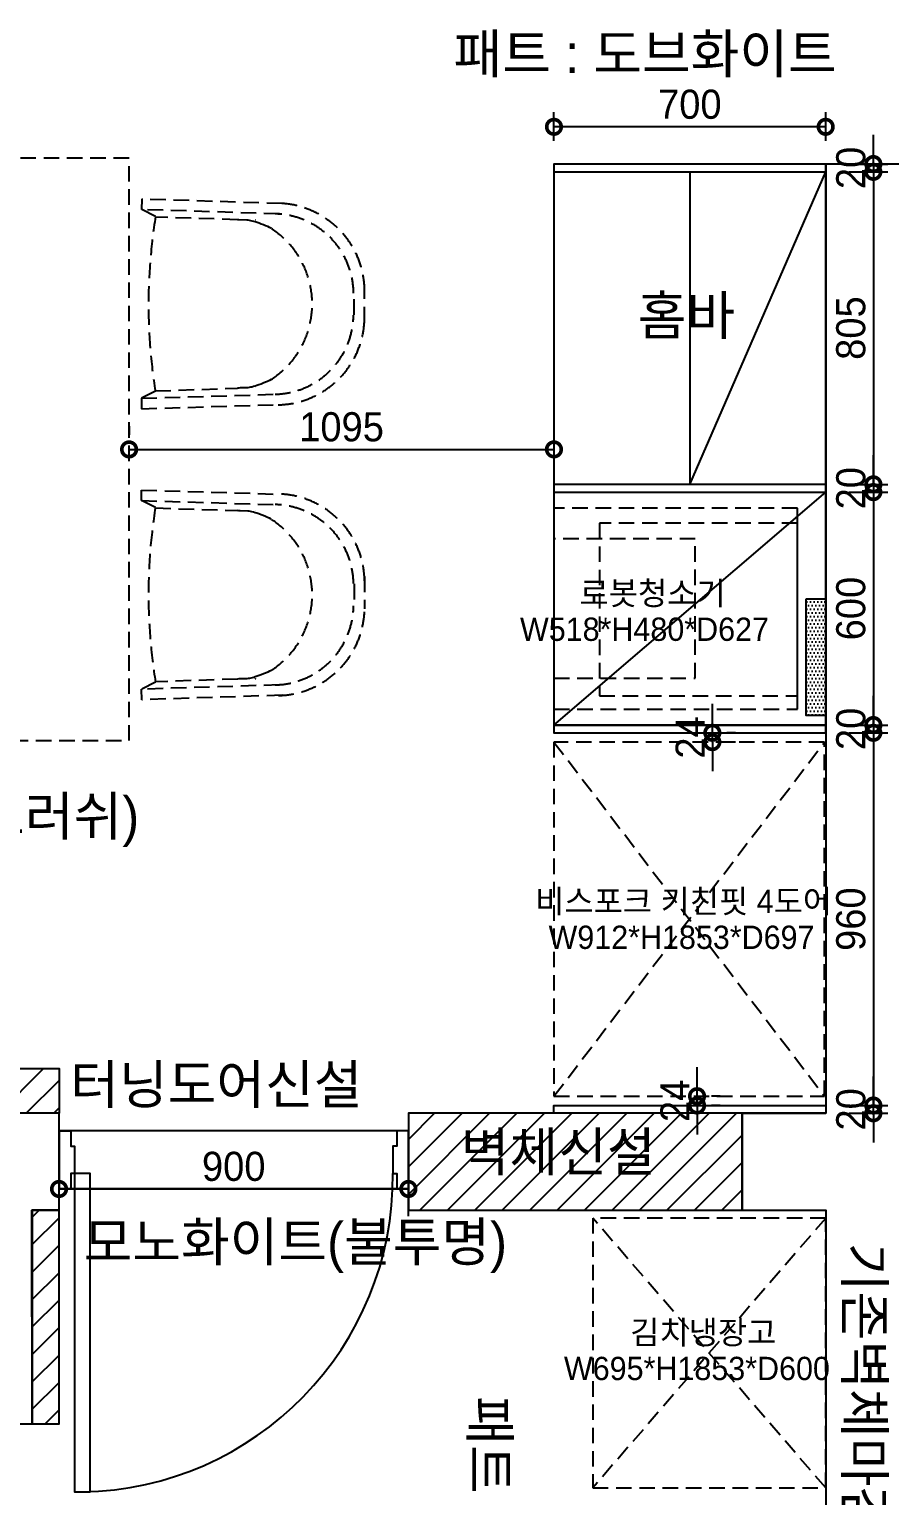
# Model space of a CAD drawing. Header units: inches. Extents: x 199882 to 277715, y -17863 to 11882.
# Drawn here: x 211241 to 213457, y -258 to 3519 of the extents above; entities that cross this region are included whole.
import ezdxf

# ---------------------------------------------------------------- set-up
doc = ezdxf.new("R2010")
doc.units = ezdxf.units.IN
doc.header["$LTSCALE"] = 50
doc.header["$MEASUREMENT"] = 0
doc.linetypes.add('DH-HID2', pattern=[1.2, 0.8, -0.4])
for name, color, linetype in [('0-ELC TEXT', 7, 'Continuous'), ('03-WAL NEW', 3, 'Continuous'), ('04-WIN', 4, 'Continuous'), ('07-DIM WAL', 5, 'Continuous'), ('3.기호.계단선', 30, 'Continuous'), ('CO-DO-FR', 7, 'Continuous'), ('CO-DOOR', 8, 'Continuous'), ('FU-FURM', 251, 'DH-HID2'), ('fur', 6, 'Continuous'), ('도면층2', 2, 'Continuous'), ('도면층4', 4, 'Continuous')]:
    doc.layers.add(name, color=color, linetype=linetype)
doc.styles.add('스타일1', font='HY울릉도M.TTF')
doc.styles.add('코레일둥고', font='Korail_Round_Gothic_Medium.ttf')
doc.dimstyles.new('30', dxfattribs={"dimscale": 30, "dimtxt": 2.5, "dimasz": 2.5, "dimexe": 1.25, "dimexo": 2, "dimtad": 1, "dimdec": 0, "dimtxsty": '스타일1', "dimblk": 'DOTSMALL', "dimcen": 2.5, "dimclrd": 1, "dimclre": 1, "dimclrt": 7, "dimadec": 0, "dimazin": 0, "dimtfac": 1, "dimtdec": 0, "dimtix": 1, "dimtmove": 0, "dimatfit": 3, "dimldrblk": 'DOTSMALL', "dimfxl": 0, "dimarcsym": 0})
pattern_1 = [(225, (0, 0), (35.355339, -35.355339), [])]

# ---------------------------------------------------------------- blocks, each defined once
blk = doc.blocks.new('floor')
at = {"layer": '3.기호.계단선', "ltscale": 0.56}
h = blk.add_hatch(dxfattribs=at)
h.set_pattern_fill('DOTS', color=256, scale=150, angle=180)
h.set_pattern_definition([(180, (209320.21, 64491.231), (-4.6875, -9.375), [0, -9.375])])
h.paths.add_polyline_path([(213242.3, 2052.3), (213292.3, 2052.3), (213292.3, 1752.3), (213242.3, 1752.3)])
at = {"layer": '3.기호.계단선'}
blk.add_lwpolyline([(213242.3, 2052.3), (213292.3, 2052.3), (213292.3, 1752.3), (213242.3, 1752.3)], close=True, dxfattribs=at)
at = {"layer": '도면층2'}
for points in [[(213122.3, -1042.7), (213122.3, -1217.7), (213493.3, -1217.7), (213493.3, 3057.3), (213503.3, 3057.3), (213503.3, 3172.3), (213292.3, 3172.3), (213292.3, 727.3), (213077.3, 727.3), (213077.3, 477.3), (213292.3, 477.3), (213293.3, -1042.7)], [(211317.3, 477.3), (211317.3, 727.3), (211097.3, 727.3), (211098.3, 87.3), (210618.3, 87.3), (210618.3, -72.7), (211248.3, -72.7), (211247.3, 477.3)]]:
    blk.add_lwpolyline(points, close=True, dxfattribs=at)
blk = doc.blocks.new('F-505')
at = {"layer": 'FU-FURM'}
for p, q in [((422.5, 606.6), (339.7, 606.7)), ((1077.5, 606.6), (1160.3, 606.7)), ((403.4, 579.6), (346.9, 579.7)), ((1096.6, 579.6), (1153.1, 579.7)), ((116.8, 394.4), (105.2, 32.4)), ((143.5, 387.4), (132.2, 32.3)), ((618.2, 31.7), (607.6, 389.3)), ((645.2, 31.7), (634.8, 382.5)), ((854.8, 31.7), (865.2, 382.5)), ((881.8, 31.7), (892.4, 389.3)), ((1356.5, 387.4), (1367.8, 32.3)), ((1383.2, 394.4), (1394.8, 32.4)), ((169.4, 340.4), (167.4, 334.9)), ((171.6, 346), (169.4, 340.4)), ((173.9, 351.6), (171.6, 346)), ((176.2, 357), (173.9, 351.6)), ((178.6, 362), (176.2, 357)), ((180.9, 366.5), (178.6, 362)), ((570.2, 366), (572.5, 361.5)), ((572.5, 361.5), (574.9, 356.5)), ((574.9, 356.5), (577.2, 351.1)), ((577.2, 351.1), (579.5, 345.5)), ((579.5, 345.5), (581.7, 339.9)), ((920.5, 345.5), (918.3, 339.9)), ((922.8, 351.1), (920.5, 345.5)), ((925.1, 356.5), (922.8, 351.1)), ((927.5, 361.5), (925.1, 356.5)), ((929.8, 366), (927.5, 361.5)), ((1319.1, 366.5), (1321.4, 362)), ((1321.4, 362), (1323.8, 357)), ((1323.8, 357), (1326.1, 351.6)), ((1326.1, 351.6), (1328.4, 346)), ((1328.4, 346), (1330.6, 340.4)), ((1330.6, 340.4), (1332.6, 334.9)), ((159.3, 303.2), (158.9, 283.1)), ((159.7, 306.6), (159.3, 303.2)), ((160.2, 309.9), (159.7, 306.6)), ((160.9, 313.4), (160.2, 309.9)), ((161.7, 317), (160.9, 313.4)), ((162.7, 320.9), (161.7, 317)), ((164, 325.1), (162.7, 320.9)), ((165.6, 329.8), (164, 325.1)), ((167.4, 334.9), (165.6, 329.8)), ((581.7, 339.9), (583.7, 334.4)), ((583.7, 334.4), (585.5, 329.2)), ((585.5, 329.2), (587, 324.5)), ((587, 324.5), (588.3, 320.4)), ((588.3, 320.4), (589.3, 316.5)), ((589.3, 316.5), (590.1, 312.9)), ((590.1, 312.9), (590.8, 309.4)), ((590.8, 309.4), (591.3, 306.1)), ((591.3, 306.1), (591.7, 286)), ((908.7, 306.1), (908.3, 286)), ((909.2, 309.4), (908.7, 306.1)), ((909.9, 312.9), (909.2, 309.4)), ((910.7, 316.5), (909.9, 312.9)), ((911.7, 320.4), (910.7, 316.5)), ((913, 324.5), (911.7, 320.4)), ((914.5, 329.2), (913, 324.5)), ((916.3, 334.4), (914.5, 329.2)), ((918.3, 339.9), (916.3, 334.4)), ((1332.6, 334.9), (1334.4, 329.8)), ((1334.4, 329.8), (1336, 325.1)), ((1336, 325.1), (1337.3, 320.9)), ((1337.3, 320.9), (1338.3, 317)), ((1338.3, 317), (1339.1, 313.4)), ((1339.1, 313.4), (1339.8, 309.9)), ((1339.8, 309.9), (1340.3, 306.6)), ((1340.3, 306.6), (1340.7, 303.2)), ((1340.7, 303.2), (1341.1, 283.1)), ((158.5, 279.4), (151.4, 68.2)), ((158.9, 283.1), (158.5, 279.4)), ((591.7, 286), (592.1, 282.5)), ((592.1, 282.5), (592.5, 278.9)), ((599.1, 67.7), (592.5, 278.9)), ((900.9, 67.7), (907.5, 278.9)), ((907.9, 282.5), (907.5, 278.9)), ((908.3, 286), (907.9, 282.5)), ((1341.1, 283.1), (1341.5, 279.4)), ((1341.5, 279.4), (1348.6, 68.2)), ((150.2, 68.3), (132.2, 32.3)), ((600.2, 67.7), (618.2, 31.7)), ((899.8, 67.7), (881.8, 31.7)), ((1349.8, 68.3), (1367.8, 32.3)), ((1500, 0), (0, 0)), ((0, 0), (0, -900)), ((105.2, 32.4), (132.2, 32.3)), ((618.2, 31.7), (645.2, 31.7)), ((881.8, 31.7), (854.8, 31.7)), ((1394.8, 32.4), (1367.8, 32.3)), ((1500, -900), (1500, 0)), ((0, -900), (1500, -900)), ((105.2, -932.4), (132.2, -932.3)), ((116.8, -1294.4), (105.2, -932.4)), ((143.5, -1287.4), (132.2, -932.3)), ((150.2, -968.3), (132.2, -932.3)), ((600.2, -967.7), (618.2, -931.7)), ((618.2, -931.7), (607.6, -1289.3)), ((618.2, -931.7), (645.2, -931.7)), ((645.2, -931.7), (634.8, -1282.5)), ((854.8, -931.7), (865.2, -1282.5)), ((881.8, -931.7), (854.8, -931.7)), ((881.8, -931.7), (892.4, -1289.3)), ((899.8, -967.7), (881.8, -931.7)), ((1349.8, -968.3), (1367.8, -932.3)), ((1356.5, -1287.4), (1367.8, -932.3)), ((1394.8, -932.4), (1367.8, -932.3)), ((1383.2, -1294.4), (1394.8, -932.4)), ((158.5, -1179.4), (151.4, -968.2)), ((599.1, -967.7), (592.5, -1178.9)), ((900.9, -967.7), (907.5, -1178.9)), ((1341.5, -1179.4), (1348.6, -968.2)), ((158.9, -1183.1), (158.5, -1179.4)), ((159.3, -1203.2), (158.9, -1183.1)), ((159.7, -1206.6), (159.3, -1203.2)), ((160.2, -1209.9), (159.7, -1206.6)), ((590.8, -1209.4), (591.3, -1206.1)), ((591.3, -1206.1), (591.7, -1186)), ((591.7, -1186), (592.1, -1182.5)), ((592.1, -1182.5), (592.5, -1178.9)), ((907.9, -1182.5), (907.5, -1178.9)), ((908.3, -1186), (907.9, -1182.5)), ((908.7, -1206.1), (908.3, -1186)), ((909.2, -1209.4), (908.7, -1206.1)), ((1339.8, -1209.9), (1340.3, -1206.6)), ((1340.3, -1206.6), (1340.7, -1203.2)), ((1340.7, -1203.2), (1341.1, -1183.1)), ((1341.1, -1183.1), (1341.5, -1179.4)), ((160.9, -1213.4), (160.2, -1209.9)), ((161.7, -1217), (160.9, -1213.4)), ((162.7, -1220.9), (161.7, -1217)), ((164, -1225.1), (162.7, -1220.9)), ((165.6, -1229.8), (164, -1225.1)), ((167.4, -1234.9), (165.6, -1229.8)), ((169.4, -1240.4), (167.4, -1234.9)), ((171.6, -1246), (169.4, -1240.4)), ((173.9, -1251.6), (171.6, -1246)), ((577.2, -1251.1), (579.5, -1245.5)), ((579.5, -1245.5), (581.7, -1239.9)), ((581.7, -1239.9), (583.7, -1234.4)), ((583.7, -1234.4), (585.5, -1229.2)), ((585.5, -1229.2), (587, -1224.5)), ((587, -1224.5), (588.3, -1220.4)), ((588.3, -1220.4), (589.3, -1216.5)), ((589.3, -1216.5), (590.1, -1212.9)), ((590.1, -1212.9), (590.8, -1209.4)), ((909.9, -1212.9), (909.2, -1209.4)), ((910.7, -1216.5), (909.9, -1212.9)), ((911.7, -1220.4), (910.7, -1216.5)), ((913, -1224.5), (911.7, -1220.4)), ((914.5, -1229.2), (913, -1224.5)), ((916.3, -1234.4), (914.5, -1229.2)), ((918.3, -1239.9), (916.3, -1234.4)), ((920.5, -1245.5), (918.3, -1239.9)), ((922.8, -1251.1), (920.5, -1245.5)), ((1326.1, -1251.6), (1328.4, -1246)), ((1328.4, -1246), (1330.6, -1240.4)), ((1330.6, -1240.4), (1332.6, -1234.9)), ((1332.6, -1234.9), (1334.4, -1229.8)), ((1334.4, -1229.8), (1336, -1225.1)), ((1336, -1225.1), (1337.3, -1220.9)), ((1337.3, -1220.9), (1338.3, -1217)), ((1338.3, -1217), (1339.1, -1213.4)), ((1339.1, -1213.4), (1339.8, -1209.9)), ((176.2, -1257), (173.9, -1251.6)), ((178.6, -1262), (176.2, -1257)), ((180.9, -1266.5), (178.6, -1262)), ((570.2, -1266), (572.5, -1261.5)), ((572.5, -1261.5), (574.9, -1256.5)), ((574.9, -1256.5), (577.2, -1251.1)), ((925.1, -1256.5), (922.8, -1251.1)), ((927.5, -1261.5), (925.1, -1256.5)), ((929.8, -1266), (927.5, -1261.5)), ((1319.1, -1266.5), (1321.4, -1262)), ((1321.4, -1262), (1323.8, -1257)), ((1323.8, -1257), (1326.1, -1251.6)), ((422.5, -1506.6), (339.7, -1506.7)), ((403.4, -1479.6), (346.9, -1479.7)), ((1077.5, -1506.6), (1160.3, -1506.7)), ((1096.6, -1479.6), (1153.1, -1479.7))]:
    blk.add_line(p, q, dxfattribs=at)
for centre, radius, start, end in [((343.2, 379.5), 227.2, 90.767, 178.6433), ((408, 379.4), 227.2, 1.215, 89.0908), ((1092, 379.4), 227.2, 90.9092, 178.785), ((1156.8, 379.5), 227.2, 1.3567, 89.233), ((349.9, 371.7), 206.6, 90.767, 178.6435), ((401.3, 371.6), 206.6, 1.215, 89.0908), ((1098.7, 371.6), 206.6, 90.9092, 178.785), ((1150.1, 371.7), 206.6, 1.3565, 89.233), ((375.4, 239.3), 232.4, 33.053, 146.805), ((1124.6, 239.3), 232.4, 33.195, 146.947), ((375.4, 239.3), 232.4, 158.2072, 158.33), ((375.4, 239.3), 232.4, 21.528, 21.651), ((1124.6, 239.3), 232.4, 158.349, 158.472), ((1124.6, 239.3), 232.4, 21.67, 21.7928), ((377, 1465.2), 1415.3, 260.781, 279.077), ((1123, 1465.2), 1415.3, 260.923, 279.219), ((377, -2365.2), 1415.3, 80.923, 99.219), ((1123, -2365.2), 1415.3, 80.781, 99.077), ((375.4, -1139.3), 232.4, 201.67, 201.7928), ((375.4, -1139.3), 232.4, 338.349, 338.472), ((1124.6, -1139.3), 232.4, 201.528, 201.651), ((1124.6, -1139.3), 232.4, 338.2072, 338.33), ((349.9, -1271.7), 206.6, 181.3565, 269.233), ((375.4, -1139.3), 232.4, 213.195, 326.947), ((401.3, -1271.6), 206.6, 270.9092, 358.785), ((408, -1279.4), 227.2, 270.9092, 358.785), ((1092, -1279.4), 227.2, 181.215, 269.0908), ((1098.7, -1271.6), 206.6, 181.215, 269.0908), ((1124.6, -1139.3), 232.4, 213.053, 326.805), ((1150.1, -1271.7), 206.6, 270.767, 358.6435), ((343.2, -1279.5), 227.2, 181.3567, 269.233), ((1156.8, -1279.5), 227.2, 270.767, 358.6433)]:
    blk.add_arc(centre, radius, start, end, dxfattribs=at)
blk = doc.blocks.new('_DOTSMALL')
at = {"color": 0, "linetype": 'ByBlock', "const_width": 0.5}
blk.add_lwpolyline([(-0.0625, 0, 1), (0.0625, 0, 1)], format="xyb", close=True, dxfattribs=at)
blk = doc.blocks.new('*D208')
at = {"layer": '07-DIM WAL', "color": 1, "lineweight": -2}
for p, q in [((213415.1, 3172.3), (213415.1, 3247.3)), ((213352.3, 3172.3), (213452.6, 3172.3)), ((213352.3, 3152.3), (213452.6, 3152.3)), ((213415.1, 3172.3), (213415.1, 3152.3)), ((213415.1, 3152.3), (213415.1, 3077.3))]:
    blk.add_line(p, q, dxfattribs=at)
at = {"layer": 'Defpoints', "color": 0}
for p in [(213292.3, 3172.3), (213292.3, 3152.3), (213415.1, 3152.3)]:
    blk.add_point(p, dxfattribs=at)
at = {"layer": '07-DIM WAL', "color": 1, "lineweight": -2, "xscale": 75, "yscale": 75, "zscale": 75}
for p, rotation in [((213415.1, 3172.3), 270), ((213415.1, 3152.3), 90)]:
    blk.add_blockref('_DOTSMALL', p, dxfattribs=dict(at, rotation=rotation))
at = {"layer": '07-DIM WAL', "color": 7, "insert": (213357.4, 3162.3), "char_height": 75, "attachment_point": 5, "rotation": 90, "style": '스타일1'}
blk.add_mtext('20', dxfattribs=at)
blk = doc.blocks.new('*D209')
at = {"layer": '07-DIM WAL', "color": 1, "lineweight": -2}
for p, q in [((213352.3, 3152.3), (213452.6, 3152.3)), ((213415.1, 3152.3), (213415.1, 2347.3)), ((213352.3, 2347.3), (213452.6, 2347.3))]:
    blk.add_line(p, q, dxfattribs=at)
at = {"layer": 'Defpoints', "color": 0}
for p in [(213292.3, 3152.3), (213292.3, 2347.3), (213415.1, 2347.3)]:
    blk.add_point(p, dxfattribs=at)
at = {"layer": '07-DIM WAL', "color": 1, "lineweight": -2, "xscale": 75, "yscale": 75, "zscale": 75}
for p, rotation in [((213415.1, 3152.3), 90), ((213415.1, 2347.3), 270)]:
    blk.add_blockref('_DOTSMALL', p, dxfattribs=dict(at, rotation=rotation))
at = {"layer": '07-DIM WAL', "color": 7, "insert": (213357.3, 2749.8), "char_height": 75, "attachment_point": 5, "rotation": 90, "style": '스타일1'}
blk.add_mtext('805', dxfattribs=at)
blk = doc.blocks.new('*D210')
at = {"layer": '07-DIM WAL', "color": 1, "lineweight": -2}
for p, q in [((213415.1, 2347.3), (213415.1, 2422.3)), ((213352.3, 2347.3), (213452.6, 2347.3)), ((213415.1, 2347.3), (213415.1, 2327.3)), ((213352.3, 2327.3), (213452.6, 2327.3)), ((213415.1, 2327.3), (213415.1, 2252.3))]:
    blk.add_line(p, q, dxfattribs=at)
at = {"layer": 'Defpoints', "color": 0}
for p in [(213292.3, 2347.3), (213292.3, 2327.3), (213415.1, 2327.3)]:
    blk.add_point(p, dxfattribs=at)
at = {"layer": '07-DIM WAL', "color": 1, "lineweight": -2, "xscale": 75, "yscale": 75, "zscale": 75}
for p, rotation in [((213415.1, 2347.3), 270), ((213415.1, 2327.3), 90)]:
    blk.add_blockref('_DOTSMALL', p, dxfattribs=dict(at, rotation=rotation))
at = {"layer": '07-DIM WAL', "color": 7, "insert": (213357.4, 2337.3), "char_height": 75, "attachment_point": 5, "rotation": 90, "style": '스타일1'}
blk.add_mtext('20', dxfattribs=at)
blk = doc.blocks.new('*D211')
at = {"layer": '07-DIM WAL', "color": 1, "lineweight": -2}
for p, q in [((213352.3, 2327.3), (213452.6, 2327.3)), ((213415.1, 2327.3), (213415.1, 1727.3)), ((213352.3, 1727.3), (213452.6, 1727.3))]:
    blk.add_line(p, q, dxfattribs=at)
at = {"layer": 'Defpoints', "color": 0}
for p in [(213292.3, 2327.3), (213292.3, 1727.3), (213415.1, 1727.3)]:
    blk.add_point(p, dxfattribs=at)
at = {"layer": '07-DIM WAL', "color": 1, "lineweight": -2, "xscale": 75, "yscale": 75, "zscale": 75}
for p, rotation in [((213415.1, 2327.3), 90), ((213415.1, 1727.3), 270)]:
    blk.add_blockref('_DOTSMALL', p, dxfattribs=dict(at, rotation=rotation))
at = {"layer": '07-DIM WAL', "color": 7, "insert": (213357.3, 2027.3), "char_height": 75, "attachment_point": 5, "rotation": 90, "style": '스타일1'}
blk.add_mtext('600', dxfattribs=at)
blk = doc.blocks.new('*D212')
at = {"layer": '07-DIM WAL', "color": 1, "lineweight": -2}
for p, q in [((213415.1, 1727.3), (213415.1, 1802.3)), ((213352.3, 1727.3), (213452.6, 1727.3)), ((213352.3, 1707.3), (213452.6, 1707.3)), ((213415.1, 1727.3), (213415.1, 1707.3)), ((213415.1, 1707.3), (213415.1, 1632.3))]:
    blk.add_line(p, q, dxfattribs=at)
at = {"layer": 'Defpoints', "color": 0}
for p in [(213292.3, 1727.3), (213292.3, 1707.3), (213415.1, 1707.3)]:
    blk.add_point(p, dxfattribs=at)
at = {"layer": '07-DIM WAL', "color": 1, "lineweight": -2, "xscale": 75, "yscale": 75, "zscale": 75}
for p, rotation in [((213415.1, 1727.3), 270), ((213415.1, 1707.3), 90)]:
    blk.add_blockref('_DOTSMALL', p, dxfattribs=dict(at, rotation=rotation))
at = {"layer": '07-DIM WAL', "color": 7, "insert": (213357.4, 1717.3), "char_height": 75, "attachment_point": 5, "rotation": 90, "style": '스타일1'}
blk.add_mtext('20', dxfattribs=at)
blk = doc.blocks.new('*D213')
at = {"layer": '07-DIM WAL', "color": 1, "lineweight": -2}
for p, q in [((213415.1, 747.3), (213415.1, 822.3)), ((213352.3, 747.3), (213452.6, 747.3)), ((213352.3, 727.3), (213452.6, 727.3)), ((213415.1, 727.3), (213415.1, 747.3)), ((213415.1, 727.3), (213415.1, 652.3))]:
    blk.add_line(p, q, dxfattribs=at)
at = {"layer": 'Defpoints', "color": 0}
for p in [(213292.3, 747.3), (213292.3, 727.3), (213415.1, 747.3)]:
    blk.add_point(p, dxfattribs=at)
at = {"layer": '07-DIM WAL', "color": 1, "lineweight": -2, "xscale": 75, "yscale": 75, "zscale": 75}
for p, rotation in [((213415.1, 747.3), 270), ((213415.1, 727.3), 90)]:
    blk.add_blockref('_DOTSMALL', p, dxfattribs=dict(at, rotation=rotation))
at = {"layer": '07-DIM WAL', "color": 7, "insert": (213357.4, 737.3), "char_height": 75, "attachment_point": 5, "rotation": 90, "style": '스타일1'}
blk.add_mtext('20', dxfattribs=at)
blk = doc.blocks.new('*D214')
at = {"layer": '07-DIM WAL', "color": 1, "lineweight": -2}
for p, q in [((213352.3, 1707.3), (213452.6, 1707.3)), ((213415.1, 1707.3), (213415.1, 747.3)), ((213352.3, 747.3), (213452.6, 747.3))]:
    blk.add_line(p, q, dxfattribs=at)
at = {"layer": 'Defpoints', "color": 0}
for p in [(213292.3, 1707.3), (213292.3, 747.3), (213415.1, 747.3)]:
    blk.add_point(p, dxfattribs=at)
at = {"layer": '07-DIM WAL', "color": 1, "lineweight": -2, "xscale": 75, "yscale": 75, "zscale": 75}
for p, rotation in [((213415.1, 1707.3), 90), ((213415.1, 747.3), 270)]:
    blk.add_blockref('_DOTSMALL', p, dxfattribs=dict(at, rotation=rotation))
at = {"layer": '07-DIM WAL', "color": 7, "insert": (213357.3, 1227.3), "char_height": 75, "attachment_point": 5, "rotation": 90, "style": '스타일1'}
blk.add_mtext('960', dxfattribs=at)
blk = doc.blocks.new('*D215')
at = {"layer": '07-DIM WAL', "color": 1, "lineweight": -2}
for p, q in [((212960.9, 771.3), (212960.9, 846.3)), ((212960.9, 747.3), (212960.9, 771.3)), ((213020.9, 771.3), (212998.4, 771.3)), ((212960.9, 747.3), (212960.9, 672.3)), ((213020.9, 747.3), (212998.4, 747.3))]:
    blk.add_line(p, q, dxfattribs=at)
at = {"layer": 'Defpoints', "color": 0}
for p in [(212960.9, 771.3), (212960.9, 771.3), (212960.9, 747.3)]:
    blk.add_point(p, dxfattribs=at)
at = {"layer": '07-DIM WAL', "color": 1, "lineweight": -2, "xscale": 75, "yscale": 75, "zscale": 75}
for p, rotation in [((212960.9, 771.3), 270), ((212960.9, 747.3), 90)]:
    blk.add_blockref('_DOTSMALL', p, dxfattribs=dict(at, rotation=rotation))
at = {"layer": '07-DIM WAL', "color": 7, "insert": (212903.9, 759.3), "char_height": 75, "attachment_point": 5, "rotation": 90, "style": '스타일1'}
blk.add_mtext('24', dxfattribs=at)
blk = doc.blocks.new('*D216')
at = {"layer": '07-DIM WAL', "color": 1, "lineweight": -2}
for p, q in [((213000.3, 1707.3), (213000.3, 1782.3)), ((213000.3, 1683.3), (213000.3, 1707.3)), ((213060.3, 1707.3), (213037.8, 1707.3)), ((213000.3, 1683.3), (213000.3, 1608.3)), ((213060.3, 1683.3), (213037.8, 1683.3))]:
    blk.add_line(p, q, dxfattribs=at)
at = {"layer": 'Defpoints', "color": 0}
for p in [(213000.3, 1707.3), (213000.3, 1707.3), (213000.3, 1683.3)]:
    blk.add_point(p, dxfattribs=at)
at = {"layer": '07-DIM WAL', "color": 1, "lineweight": -2, "xscale": 75, "yscale": 75, "zscale": 75}
for p, rotation in [((213000.3, 1707.3), 270), ((213000.3, 1683.3), 90)]:
    blk.add_blockref('_DOTSMALL', p, dxfattribs=dict(at, rotation=rotation))
at = {"layer": '07-DIM WAL', "color": 7, "insert": (212943.2, 1695.3), "char_height": 75, "attachment_point": 5, "rotation": 90, "style": '스타일1'}
blk.add_mtext('24', dxfattribs=at)
blk = doc.blocks.new('*D217')
at = {"layer": '07-DIM WAL', "color": 1, "lineweight": -2}
for p, q in [((212592.3, 3232.3), (212592.3, 3305.7)), ((213292.3, 3232.3), (213292.3, 3305.7)), ((213292.3, 3268.2), (212592.3, 3268.2))]:
    blk.add_line(p, q, dxfattribs=at)
at = {"layer": 'Defpoints', "color": 0}
for p in [(212592.3, 3268.2), (212592.3, 3172.3), (213292.3, 3172.3)]:
    blk.add_point(p, dxfattribs=at)
at = {"layer": '07-DIM WAL', "color": 1, "lineweight": -2, "xscale": 75, "yscale": 75, "zscale": 75, "rotation": 180}
blk.add_blockref('_DOTSMALL', (212592.3, 3268.2), dxfattribs=at)
at = {"layer": '07-DIM WAL', "color": 1, "lineweight": -2, "xscale": 75, "yscale": 75, "zscale": 75}
blk.add_blockref('_DOTSMALL', (213292.3, 3268.2), dxfattribs=at)
at = {"layer": '07-DIM WAL', "color": 7, "insert": (212942.3, 3325.9), "char_height": 75, "attachment_point": 5, "style": '스타일1'}
blk.add_mtext('700', dxfattribs=at)
blk = doc.blocks.new('*D219')
at = {"layer": '07-DIM WAL', "color": 1, "lineweight": -2}
for p, q in [((211317.3, 562.3), (211317.3, 569.8)), ((212217.3, 462.3), (212217.3, 569.8)), ((212217.3, 532.3), (211317.3, 532.3))]:
    blk.add_line(p, q, dxfattribs=at)
at = {"layer": 'Defpoints', "color": 0}
for p in [(211317.3, 532.3), (211317.3, 502.3), (212217.3, 402.3)]:
    blk.add_point(p, dxfattribs=at)
at = {"layer": '07-DIM WAL', "color": 1, "lineweight": -2, "xscale": 75, "yscale": 75, "zscale": 75, "rotation": 180}
blk.add_blockref('_DOTSMALL', (211317.3, 532.3), dxfattribs=at)
at = {"layer": '07-DIM WAL', "color": 1, "lineweight": -2, "xscale": 75, "yscale": 75, "zscale": 75}
blk.add_blockref('_DOTSMALL', (212217.3, 532.3), dxfattribs=at)
at = {"layer": '07-DIM WAL', "color": 7, "insert": (211767.3, 590.1), "char_height": 75, "attachment_point": 5, "style": '스타일1'}
blk.add_mtext('900', dxfattribs=at)
blk = doc.blocks.new('*D220')
at = {"layer": '07-DIM WAL', "color": 1, "lineweight": -2}
for p, q in [((211497.8, 2497.3), (211497.8, 2474.8)), ((212592.3, 2497.3), (212592.3, 2474.8)), ((211497.8, 2437.3), (212592.3, 2437.3))]:
    blk.add_line(p, q, dxfattribs=at)
at = {"layer": 'Defpoints', "color": 0}
for p in [(211497.8, 2437.3), (212592.3, 2437.3), (212592.3, 2437.3)]:
    blk.add_point(p, dxfattribs=at)
at = {"layer": '07-DIM WAL', "color": 1, "lineweight": -2, "xscale": 75, "yscale": 75, "zscale": 75, "rotation": 180}
blk.add_blockref('_DOTSMALL', (211497.8, 2437.3), dxfattribs=at)
at = {"layer": '07-DIM WAL', "color": 1, "lineweight": -2, "xscale": 75, "yscale": 75, "zscale": 75}
blk.add_blockref('_DOTSMALL', (212592.3, 2437.3), dxfattribs=at)
at = {"layer": '07-DIM WAL', "color": 7, "insert": (212045.1, 2495.1), "char_height": 75, "attachment_point": 5, "style": '스타일1'}
blk.add_mtext('1095', dxfattribs=at)

msp = doc.modelspace()

# ---------------------------------------------------------------- hatches: boundary and pattern name
at = {"layer": '03-WAL NEW'}
h = msp.add_hatch(dxfattribs=at)
h.set_pattern_fill('_USER', color=256, scale=50, angle=225, pattern_type=0)
h.set_pattern_definition(pattern_1)
h.paths.add_polyline_path([(211317.3, 727.3), (211042.5, 727.3), (211042.5, 842.6), (211317.3, 842.6)])
h = msp.add_hatch(dxfattribs=at)
h.set_pattern_fill('_USER', color=256, scale=50, angle=225, pattern_type=0)
h.set_pattern_definition([(225, (25635.57, -165), (35.355339, -35.355339), [])])
h.paths.add_polyline_path([(213077.3, 477.3), (213077.3, 727.3), (212217.3, 727.3), (212217.3, 477.3)])
h = msp.add_hatch(dxfattribs=at)
h.set_pattern_fill('_USER', color=256, scale=50, angle=225, pattern_type=0)
h.set_pattern_definition(pattern_1)
h.paths.add_polyline_path([(211248.3, -72.7), (211317.3, -72.7), (211317.3, 477.3), (211248.3, 477.3)])

# ---------------------------------------------------------------- linework, layer by layer
for points in [[(211317.3, 727.3), (211042.5, 727.3), (211042.5, 842.6), (211317.3, 842.6)], [(212217.3, 477.3), (213077.3, 477.3), (213077.3, 727.3), (213077.3, 727.3), (213292.3, 727.3), (213292.3, 727.3), (212217.3, 727.3)], [(211248.3, -72.7), (211317.3, -72.7), (211317.3, 477.3), (211248.3, 477.3)]]:
    msp.add_lwpolyline(points, close=True, dxfattribs=at)
at = {"layer": 'CO-DO-FR'}
for points in [[(211317.3, 532.3), (211317.3, 682.3), (211347.3, 682.3), (211347.3, 642.3), (211357.3, 642.3), (211357.3, 572.3), (211347.3, 572.3), (211347.3, 532.3), (211317.3, 532.3)], [(212217.3, 532.3), (212217.3, 682.3), (212187.3, 682.3), (212187.3, 642.3), (212177.3, 642.3), (212177.3, 572.3), (212187.3, 572.3), (212187.3, 532.3), (212217.3, 532.3)]]:
    msp.add_lwpolyline(points, close=True, dxfattribs=at)
at = {"layer": 'CO-DOOR'}
msp.add_lwpolyline([(211397.3, -247.7), (211397.3, 572.3), (211357.3, 572.3), (211357.3, -247.7)], close=True, dxfattribs=at)
msp.add_arc((211365, 564.6), 812.4, 270.8693, 0.5454, dxfattribs=at)
at = {"layer": 'FU-FURM'}
for p, q in [((212592.3, 771.3), (213289.3, 1683.3)), ((212592.3, 1683.3), (213289.3, 771.3)), ((213292.3, -237.7), (212692.3, 457.3)), ((213292.3, 457.3), (212692.3, -237.7))]:
    msp.add_line(p, q, dxfattribs=at)
for points in [[(212592.3, 2286.3), (212592.3, 1768.3), (213219.3, 1768.3), (213219.3, 2286.3)], [(212709.3, 2247.3), (212709.3, 1802.3), (213219.3, 1802.3), (213219.3, 2247.3)], [(212592.3, 2206.8), (212592.3, 1847.8), (212956.3, 1847.8), (212956.3, 2206.8)], [(213289.3, 771.3), (213289.3, 1683.3), (212592.3, 1683.3), (212592.3, 771.3)], [(212692.3, 457.3), (212692.3, -237.7), (213292.3, -237.7), (213292.3, 457.3)]]:
    msp.add_lwpolyline(points, close=True, dxfattribs=at)
at = {"layer": 'fur'}
msp.add_line((212592.3, 1727.3), (213292.3, 2327.3), dxfattribs=at)
for points in [[(213292.3, 3172.3), (212592.3, 3172.3), (212592.3, 1727.3), (213292.3, 1727.3), (213292.3, 3172.3)], [(212942.3, 3152.3), (212942.3, 2347.3), (213292.3, 3152.3)]]:
    msp.add_lwpolyline(points, dxfattribs=at)
for points in [[(213292.3, 3172.3), (212592.3, 3172.3), (212592.3, 3152.3), (213292.3, 3152.3)], [(213292.3, 2347.3), (212592.3, 2347.3), (212592.3, 2327.3), (213292.3, 2327.3)], [(213292.3, 1727.3), (212592.3, 1727.3), (212592.3, 1707.3), (213292.3, 1707.3)], [(213292.3, 727.3), (212592.3, 727.3), (212592.3, 747.3), (213292.3, 747.3)]]:
    msp.add_lwpolyline(points, close=True, dxfattribs=at)
at = {"layer": '도면층4'}
msp.add_lwpolyline([(211317.3, 532.3), (212217.3, 532.3), (212217.3, 682.3), (211317.3, 682.3)], close=True, dxfattribs=at)

# ---------------------------------------------------------------- block references
at = {"layer": '04-WIN'}
msp.add_blockref('floor', (0, 0), dxfattribs=at)
at = {"layer": 'FU-FURM', "rotation": 270}
msp.add_blockref('F-505', (211497.8, 3187.3), dxfattribs=at)

# ---------------------------------------------------------------- texts
at = {"layer": '0-ELC TEXT', "style": '코레일둥고'}
for s, height, p in [('홈바', 100, (212808.2, 2732.6)), ('로봇청소기', 60, (212658.1, 2036.8)), ('W518*H480*D627', 60, (212504.8, 1944.1)), ('비스포크 키친핏 4도어', 60, (212543.9, 1243.3)), ('W912*H1853*D697', 60, (212578.4, 1150.6)), ('터닝도어신설', 100, (211346.1, 752)), ('벽체신설', 100, (212352.1, 578.3)), ('모노화이트(불투명)', 100, (211380.4, 346.2)), ('김치냉장고', 60, (212788.8, 132.8)), ('W695*H1853*D600', 60, (212618.1, 40))]:
    msp.add_text(s, height=height, dxfattribs=at).set_placement(p)
msp.add_text('기존벽체마감재철거', height=100, rotation=270, dxfattribs=at).set_placement((213342.6, 393.7))
at = {"layer": '3.기호.계단선', "color": 140, "style": '코레일둥고'}
for s, p in [('패트 : 도브화이트', (212333.5, 3406.6)), ('벽타일 : 1200*600(동신_크러쉬)', (209690.8, 1443))]:
    msp.add_text(s, height=100, dxfattribs=at).set_placement(p)
msp.add_text('패트 : 도브화이트', height=100, rotation=270, dxfattribs=at).set_placement((212376.8, -1.6))

# ---------------------------------------------------------------- dimensions: what is measured, and where the dimension line sits
at = {"layer": '07-DIM WAL'}
for base, p1, p2, picture, middle in [((212592.3, 3268.2), (213292.3, 3172.3), (212592.3, 3172.3), '*D217', (212942.3, 3325.9)), ((212592.3247, 2437.2579), (211497.7888, 2437.2579), (212592.3247, 2437.2579), '*D220', (212045.0568, 2495.0558)), ((211317.3, 532.3), (212217.3, 402.3), (211317.3, 502.3), '*D219', (211767.3, 590.1))]:
    dim = msp.add_linear_dim(base=base, p1=p1, p2=p2, dimstyle='30', dxfattribs=at)
    dim.commit()
    dim.dimension.update_dxf_attribs({"geometry": picture, "text_midpoint": middle})
for base, p1, p2, picture, middle in [((213415.1, 3152.3), (213292.3, 3172.3), (213292.3, 3152.3), '*D208', (213357.4, 3162.3)), ((213415.1, 2347.3), (213292.3, 3152.3), (213292.3, 2347.3), '*D209', (213357.3, 2749.8)), ((213415.1, 2327.3), (213292.3, 2347.3), (213292.3, 2327.3), '*D210', (213357.4, 2337.3)), ((213415.1, 1727.3), (213292.3, 2327.3), (213292.3, 1727.3), '*D211', (213357.3, 2027.3)), ((213000.3, 1707.3), (213000.3, 1683.3), (213000.3, 1707.3), '*D216', (212943.2, 1695.3)), ((213415.1, 1707.3), (213292.3, 1727.3), (213292.3, 1707.3), '*D212', (213357.4, 1717.3)), ((213415.1, 747.3), (213292.3, 1707.3), (213292.3, 747.3), '*D214', (213357.3, 1227.3)), ((212960.9, 771.3), (212960.9, 747.3), (212960.9, 771.3), '*D215', (212903.9, 759.3)), ((213415.1, 747.3), (213292.3, 727.3), (213292.3, 747.3), '*D213', (213357.4, 737.3))]:
    dim = msp.add_linear_dim(base=base, p1=p1, p2=p2, angle=90, dimstyle='30', dxfattribs=at)
    dim.commit()
    dim.dimension.update_dxf_attribs({"geometry": picture, "text_midpoint": middle})

doc.saveas('drawing.dxf')
